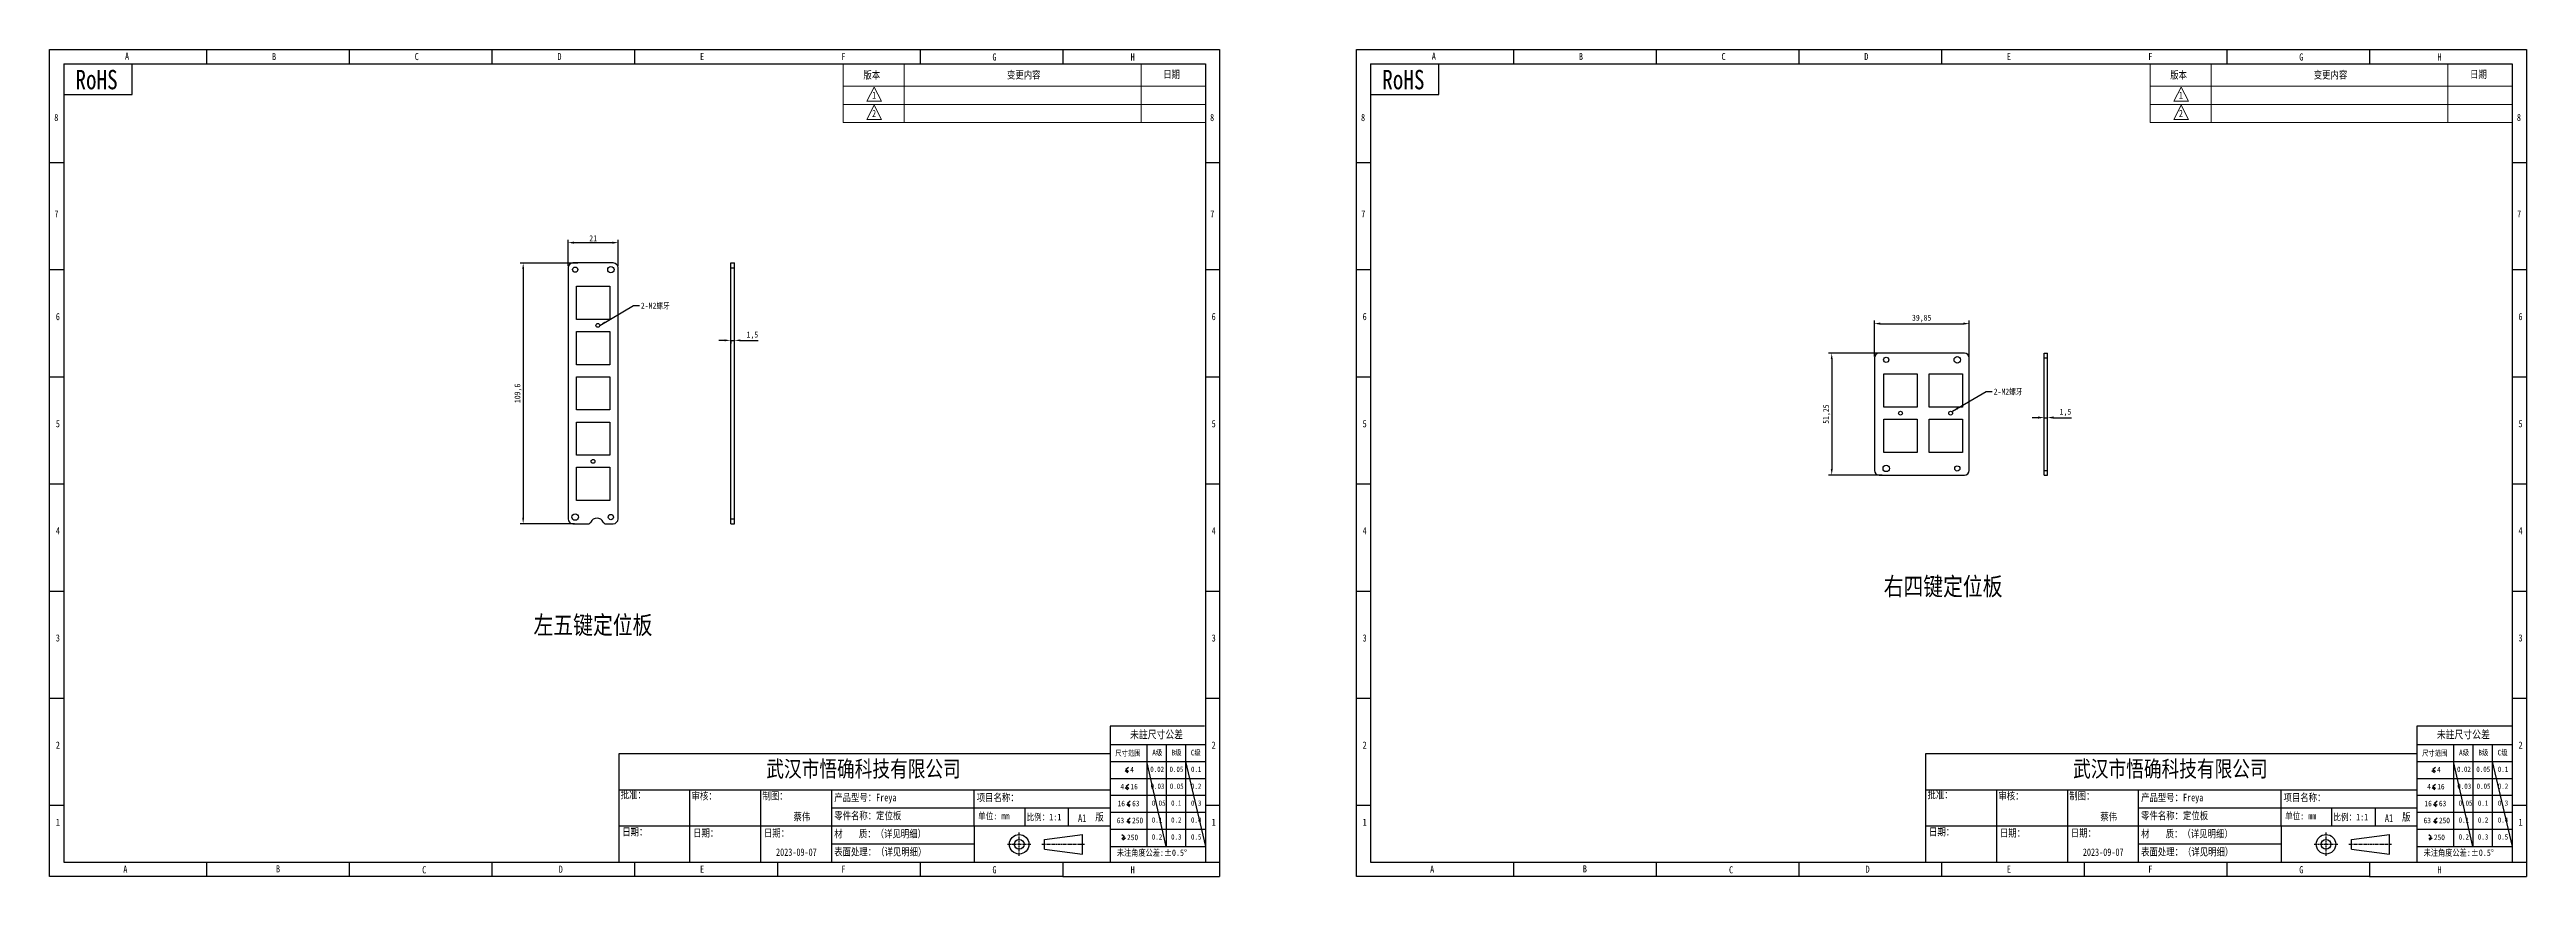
# Model space of a CAD drawing. Extents: x 840 to 1881, y -3252 to -2905.
import ezdxf

# ---------------------------------------------------------------- set-up
doc = ezdxf.new("R2010")
doc.units = 0
doc.header["$LTSCALE"] = 1.21
doc.header["$MEASUREMENT"] = 0
doc.header["$PDMODE"] = 3
doc.header["$PDSIZE"] = 0.3125
doc.linetypes.add('CENTER', pattern=[0.6, 0.375, -0.075, 0.075, -0.075])
doc.layers.get('0').update_dxf_attribs({"linetype": 'CONTINUOUS'})
doc.layers.get('Defpoints').update_dxf_attribs({"linetype": 'CONTINUOUS'})
for name, color, linetype in [('TK', 7, 'CONTINUOUS'), ('尺寸', 3, 'CONTINUOUS'), ('文字', 3, 'CONTINUOUS')]:
    doc.layers.add(name, color=color, linetype=linetype)
doc.styles.get("Standard").update_dxf_attribs({"font": 'txt', "width": 0.8})
doc.styles.add('样式 1', font='simfang.ttf', dxfattribs={"width": 0.8})
doc.dimstyles.new('Annotative', dxfattribs={"dimscale": 0, "dimtxt": 2.5, "dimasz": 2.5, "dimexe": 1.25, "dimexo": 0.625, "dimtad": 1, "dimtxsty": 'Standard', "dimcen": 2.5, "dimazin": 2, "dimtfac": 1, "dimtmove": 0, "dimatfit": 3, "dimfxl": 1, "dimarcsym": 0})

# ---------------------------------------------------------------- blocks, each defined once
blk = doc.blocks.new('*D96')
at = {"layer": 'Defpoints', "color": 0, "transparency": 16777216}
for p in [(1062.8, -2994.6), (1039.1, -3104.2), (1061.2, -3104.2)]:
    blk.add_point(p, dxfattribs=at)
at = {"layer": '尺寸', "color": 0, "lineweight": -2, "transparency": 16777216}
for p, q in [((1062.1, -2994.6), (1037.8, -2994.6)), ((1039.1, -2997.1), (1039.1, -3101.7)), ((1060.6, -3104.2), (1037.8, -3104.2))]:
    blk.add_line(p, q, dxfattribs=at)
at = {"layer": '尺寸', "color": 0, "transparency": 16777216}
for points in [[(1038.7, -2997.1), (1039.5, -2997.1), (1039.1, -2994.6)], [(1038.7, -3101.7), (1039.5, -3101.7), (1039.1, -3104.2)]]:
    blk.add_solid(points, dxfattribs=at)
at = {"layer": '尺寸', "color": 0, "transparency": 16777216, "insert": (1037, -3049.4), "char_height": 2.5, "attachment_point": 5, "rotation": 90}
blk.add_mtext('109,6', dxfattribs=at)
blk = doc.blocks.new('*D97')
at = {"layer": 'Defpoints', "color": 0, "transparency": 16777216}
for p in [(1079, -2986), (1058, -2996.6), (1079, -2996.6)]:
    blk.add_point(p, dxfattribs=at)
at = {"layer": '尺寸', "color": 0, "lineweight": -2, "transparency": 16777216}
for p, q in [((1058, -2995.9), (1058, -2984.8)), ((1060.5, -2986), (1076.5, -2986)), ((1079, -2995.9), (1079, -2984.8))]:
    blk.add_line(p, q, dxfattribs=at)
at = {"layer": '尺寸', "color": 0, "transparency": 16777216}
for points in [[(1060.5, -2985.6), (1060.5, -2986.5), (1058, -2986)], [(1076.5, -2985.6), (1076.5, -2986.5), (1079, -2986)]]:
    blk.add_solid(points, dxfattribs=at)
at = {"layer": '尺寸', "color": 0, "transparency": 16777216, "insert": (1068.5, -2984.2), "char_height": 2.5, "attachment_point": 5}
blk.add_mtext('21', dxfattribs=at)
blk = doc.blocks.new('*D98')
at = {"layer": 'Defpoints', "color": 0, "transparency": 16777216}
for p in [(1126.3, -3026.6), (1127.8, -3026.6), (1127.8, -3027.1)]:
    blk.add_point(p, dxfattribs=at)
at = {"layer": '尺寸', "color": 0, "lineweight": -2, "transparency": 16777216}
for p, q in [((1123.8, -3027.1), (1121.3, -3027.1)), ((1126.3, -3027.1), (1127.8, -3027.1)), ((1126.3, -3027.3), (1126.3, -3028.4)), ((1127.8, -3027.3), (1127.8, -3028.4)), ((1130.3, -3027.1), (1137.9, -3027.1))]:
    blk.add_line(p, q, dxfattribs=at)
at = {"layer": '尺寸', "color": 0, "transparency": 16777216}
for points in [[(1123.8, -3026.7), (1123.8, -3027.5), (1126.3, -3027.1)], [(1130.3, -3026.7), (1130.3, -3027.5), (1127.8, -3027.1)]]:
    blk.add_solid(points, dxfattribs=at)
at = {"layer": '尺寸', "color": 0, "transparency": 16777216, "insert": (1135.4, -3025), "char_height": 2.5, "attachment_point": 5}
blk.add_mtext('1,5', dxfattribs=at)
blk = doc.blocks.new('*D102')
at = {"layer": 'Defpoints', "color": 0, "transparency": 16777216}
for p in [(1609.9, -3032.5), (1588.9, -3083.7), (1610.7, -3083.7)]:
    blk.add_point(p, dxfattribs=at)
at = {"layer": '尺寸', "color": 0, "lineweight": -2, "transparency": 16777216}
for p, q in [((1609.2, -3032.5), (1587.6, -3032.5)), ((1588.9, -3035), (1588.9, -3081.2)), ((1610.1, -3083.7), (1587.6, -3083.7))]:
    blk.add_line(p, q, dxfattribs=at)
at = {"layer": '尺寸', "color": 0, "transparency": 16777216}
for points in [[(1588.5, -3035), (1589.3, -3035), (1588.9, -3032.5)], [(1588.5, -3081.2), (1589.3, -3081.2), (1588.9, -3083.7)]]:
    blk.add_solid(points, dxfattribs=at)
at = {"layer": '尺寸', "color": 0, "transparency": 16777216, "insert": (1586.8, -3058.1), "char_height": 2.5, "attachment_point": 5, "rotation": 90}
blk.add_mtext('51,25', dxfattribs=at)
blk = doc.blocks.new('*D103')
at = {"layer": 'Defpoints', "color": 0, "transparency": 16777216}
for p in [(1646.7, -3020.1), (1606.8, -3034.5), (1646.7, -3035.4)]:
    blk.add_point(p, dxfattribs=at)
at = {"layer": '尺寸', "color": 0, "lineweight": -2, "transparency": 16777216}
for p, q in [((1606.8, -3033.9), (1606.8, -3018.8)), ((1609.3, -3020.1), (1644.2, -3020.1)), ((1646.7, -3034.8), (1646.7, -3018.8))]:
    blk.add_line(p, q, dxfattribs=at)
at = {"layer": '尺寸', "color": 0, "transparency": 16777216}
for points in [[(1609.3, -3019.6), (1609.3, -3020.5), (1606.8, -3020.1)], [(1644.2, -3019.6), (1644.2, -3020.5), (1646.7, -3020.1)]]:
    blk.add_solid(points, dxfattribs=at)
at = {"layer": '尺寸', "color": 0, "transparency": 16777216, "insert": (1626.7, -3017.9), "char_height": 2.5, "attachment_point": 5}
blk.add_mtext('39,85', dxfattribs=at)
blk = doc.blocks.new('*D104')
at = {"layer": 'Defpoints', "color": 0, "transparency": 16777216}
for p in [(1679.6, -3059.6), (1678.1, -3059.9), (1679.6, -3059.9)]:
    blk.add_point(p, dxfattribs=at)
at = {"layer": '尺寸', "color": 0, "lineweight": -2, "transparency": 16777216}
for p, q in [((1675.6, -3059.6), (1673.1, -3059.6)), ((1678.1, -3059.3), (1678.1, -3058.3)), ((1678.1, -3059.6), (1679.6, -3059.6)), ((1679.6, -3059.3), (1679.6, -3058.3)), ((1682.1, -3059.6), (1689.7, -3059.6))]:
    blk.add_line(p, q, dxfattribs=at)
at = {"layer": '尺寸', "color": 0, "transparency": 16777216}
for points in [[(1675.6, -3059.1), (1675.6, -3060), (1678.1, -3059.6)], [(1682.1, -3059.1), (1682.1, -3060), (1679.6, -3059.6)]]:
    blk.add_solid(points, dxfattribs=at)
at = {"layer": '尺寸', "color": 0, "transparency": 16777216, "insert": (1687.1, -3057.4), "char_height": 2.5, "attachment_point": 5}
blk.add_mtext('1,5', dxfattribs=at)

msp = doc.modelspace()

# ---------------------------------------------------------------- linework, layer by layer
at = {"color": 0}
for p, q in [((840.097, -3252.462), (840.097, -2904.845)), ((840.097, -2904.845), (1331.727, -2904.845)), ((846.092, -2910.84), (846.092, -3246.467)), ((846.092, -2910.84), (1325.732, -2910.84)), ((874.773, -2923.739), (874.773, -2910.84)), ((906.091, -2904.845), (906.091, -2910.84)), ((966.039, -2904.845), (966.039, -2910.84)), ((1025.988, -2904.845), (1025.988, -2910.84)), ((1085.937, -2904.845), (1085.937, -2910.84)), ((1205.835, -2904.845), (1205.835, -2910.84)), ((1265.783, -2904.845), (1265.783, -2910.84)), ((1325.732, -2910.84), (1325.732, -3246.467)), ((1331.727, -2904.845), (1331.727, -3252.462)), ((1389.165, -3252.462), (1389.165, -2904.845)), ((1389.165, -2904.845), (1880.796, -2904.845)), ((1395.16, -2910.84), (1395.16, -3246.467)), ((1395.16, -2910.84), (1874.801, -2910.84)), ((1423.841, -2923.739), (1423.841, -2910.84)), ((1455.159, -2904.845), (1455.159, -2910.84)), ((1515.108, -2904.845), (1515.108, -2910.84)), ((1575.057, -2904.845), (1575.057, -2910.84)), ((1635.006, -2904.845), (1635.006, -2910.84)), ((1754.903, -2904.845), (1754.903, -2910.84)), ((1814.852, -2904.845), (1814.852, -2910.84)), ((1874.801, -2910.84), (1874.801, -3246.467)), ((1880.796, -2904.845), (1880.796, -3252.462)), ((846.092, -2923.739), (874.773, -2923.739)), ((1395.16, -2923.739), (1423.841, -2923.739)), ((840.097, -2952.354), (846.092, -2952.354)), ((1325.732, -2952.354), (1331.727, -2952.354)), ((1389.165, -2952.354), (1395.16, -2952.354)), ((1874.801, -2952.354), (1880.796, -2952.354)), ((840.097, -2997.38), (846.092, -2997.38)), ((1325.732, -2997.38), (1331.727, -2997.38)), ((1389.165, -2997.38), (1395.16, -2997.38)), ((1874.801, -2997.38), (1880.796, -2997.38)), ((840.097, -3042.409), (846.092, -3042.409)), ((1325.732, -3042.409), (1331.727, -3042.409)), ((1389.165, -3042.409), (1395.16, -3042.409)), ((1874.801, -3042.409), (1880.796, -3042.409)), ((840.097, -3087.439), (846.092, -3087.439)), ((1325.732, -3087.439), (1331.727, -3087.439)), ((1389.165, -3087.439), (1395.16, -3087.439)), ((1874.801, -3087.439), (1880.796, -3087.439)), ((840.097, -3132.468), (846.092, -3132.468)), ((1325.732, -3132.468), (1331.727, -3132.468)), ((1389.165, -3132.468), (1395.16, -3132.468)), ((1874.801, -3132.468), (1880.796, -3132.468)), ((1325.732, -3156.101), (1325.732, -3208.428)), ((1874.801, -3156.101), (1874.801, -3208.428)), ((840.097, -3177.497), (846.092, -3177.497)), ((1325.732, -3177.497), (1331.727, -3177.497)), ((1389.165, -3177.497), (1395.16, -3177.497)), ((1874.801, -3177.497), (1880.796, -3177.497)), ((1325.423, -3189.211), (1285.711, -3189.211)), ((1285.711, -3189.211), (1285.711, -3203.294)), ((1285.711, -3190.725), (1285.711, -3246.467)), ((1874.492, -3189.211), (1834.779, -3189.211)), ((1834.779, -3189.211), (1834.779, -3203.294)), ((1834.779, -3190.725), (1834.779, -3246.467)), ((1079.39, -3200.799), (1285.711, -3200.81)), ((1079.39, -3246.467), (1079.39, -3200.799)), ((1285.711, -3196.982), (1325.732, -3196.982)), ((1285.711, -3204.094), (1325.732, -3204.094)), ((1301.122, -3196.982), (1301.122, -3239.854)), ((1309.222, -3196.982), (1309.222, -3239.854)), ((1317.323, -3196.982), (1317.323, -3239.854)), ((1628.459, -3200.799), (1834.779, -3200.81)), ((1628.459, -3246.467), (1628.459, -3200.799)), ((1834.779, -3196.982), (1874.801, -3196.982)), ((1834.779, -3204.094), (1874.801, -3204.094)), ((1850.19, -3196.982), (1850.19, -3239.854)), ((1858.291, -3196.982), (1858.291, -3239.854)), ((1866.392, -3196.982), (1866.392, -3239.854)), ((1285.711, -3211.207), (1325.732, -3211.207)), ((1291.969, -3207.842), (1293.081, -3208.775)), ((1292.076, -3215.005), (1293.188, -3215.938)), ((1292.35, -3207.388), (1293.462, -3206.455)), ((1292.35, -3207.388), (1293.462, -3208.321)), ((1292.457, -3214.551), (1293.569, -3213.618)), ((1292.457, -3214.551), (1293.569, -3215.484)), ((1834.779, -3211.207), (1874.801, -3211.207)), ((1841.038, -3207.842), (1842.149, -3208.775)), ((1841.145, -3215.005), (1842.256, -3215.938)), ((1841.419, -3207.388), (1842.53, -3206.455)), ((1841.419, -3207.388), (1842.53, -3208.321)), ((1841.526, -3214.551), (1842.637, -3213.618)), ((1841.526, -3214.551), (1842.637, -3215.484)), ((840.097, -3222.526), (846.092, -3222.526)), ((1079.39, -3216.012), (1285.711, -3216.012)), ((1109.177, -3246.467), (1109.177, -3216.012)), ((1138.963, -3246.467), (1138.963, -3216.012)), ((1168.749, -3246.467), (1168.749, -3216.012)), ((1168.749, -3223.62), (1285.711, -3223.62)), ((1228.62, -3231.228), (1228.62, -3216.012)), ((1249.811, -3223.62), (1249.811, -3231.228)), ((1268.137, -3223.767), (1268.137, -3231.228)), ((1285.711, -3218.32), (1325.732, -3218.32)), ((1285.711, -3225.433), (1325.732, -3225.433)), ((1292.674, -3222.067), (1293.786, -3223)), ((1293.055, -3221.613), (1294.167, -3220.681)), ((1293.055, -3221.613), (1294.167, -3222.546)), ((1325.732, -3222.526), (1331.727, -3222.526)), ((1389.165, -3222.526), (1395.16, -3222.526)), ((1628.459, -3216.012), (1834.779, -3216.012)), ((1658.245, -3246.467), (1658.245, -3216.012)), ((1688.031, -3246.467), (1688.031, -3216.012)), ((1717.817, -3246.467), (1717.817, -3216.012)), ((1717.817, -3223.62), (1834.779, -3223.62)), ((1777.689, -3231.228), (1777.689, -3216.012)), ((1798.88, -3223.62), (1798.88, -3231.228)), ((1817.206, -3223.767), (1817.206, -3231.228)), ((1834.779, -3218.32), (1874.801, -3218.32)), ((1834.779, -3225.433), (1874.801, -3225.433)), ((1841.743, -3222.067), (1842.855, -3223)), ((1842.124, -3221.613), (1843.236, -3220.681)), ((1842.124, -3221.613), (1843.236, -3222.546)), ((1874.801, -3222.526), (1880.796, -3222.526)), ((1079.39, -3231.228), (1285.711, -3231.228)), ((1228.62, -3231.228), (1228.62, -3246.467)), ((1258.168, -3236.876), (1274.121, -3234.827)), ((1274.121, -3243.022), (1274.121, -3234.827)), ((1285.711, -3232.545), (1325.732, -3232.545)), ((1291.757, -3235.839), (1290.645, -3234.906)), ((1291.757, -3235.839), (1290.645, -3236.772)), ((1292.138, -3236.293), (1291.026, -3237.226)), ((1292.674, -3229.18), (1293.786, -3230.113)), ((1293.055, -3228.726), (1294.167, -3227.793)), ((1293.055, -3228.726), (1294.167, -3229.659)), ((1628.459, -3231.228), (1834.779, -3231.228)), ((1777.689, -3231.228), (1777.689, -3246.467)), ((1807.237, -3236.876), (1823.19, -3234.827)), ((1823.19, -3243.022), (1823.19, -3234.827)), ((1834.779, -3232.545), (1874.801, -3232.545)), ((1840.825, -3235.839), (1839.714, -3234.906)), ((1840.825, -3235.839), (1839.714, -3236.772)), ((1841.206, -3236.293), (1840.095, -3237.226)), ((1841.743, -3229.18), (1842.855, -3230.113)), ((1842.124, -3228.726), (1843.236, -3227.793)), ((1842.124, -3228.726), (1843.236, -3229.659)), ((846.092, -3246.467), (1022.1, -3246.467)), ((906.091, -3246.467), (906.091, -3252.462)), ((966.039, -3246.467), (966.039, -3252.462)), ((1022.1, -3246.467), (1285.711, -3246.467)), ((1025.988, -3246.467), (1025.988, -3252.462)), ((1085.937, -3246.467), (1085.937, -3252.462)), ((1145.886, -3246.467), (1145.886, -3252.462)), ((1228.62, -3238.848), (1168.749, -3238.848)), ((1205.835, -3246.467), (1205.835, -3252.462)), ((1258.168, -3240.973), (1258.168, -3236.876)), ((1258.168, -3240.973), (1274.121, -3243.022)), ((1265.783, -3246.467), (1265.783, -3252.462)), ((1285.711, -3239.854), (1325.732, -3239.854)), ((1285.711, -3246.453), (1325.732, -3246.467)), ((1285.711, -3246.467), (1331.727, -3246.467)), ((1395.16, -3246.467), (1571.168, -3246.467)), ((1455.159, -3246.467), (1455.159, -3252.462)), ((1515.108, -3246.467), (1515.108, -3252.462)), ((1571.168, -3246.467), (1834.779, -3246.467)), ((1575.057, -3246.467), (1575.057, -3252.462)), ((1635.006, -3246.467), (1635.006, -3252.462)), ((1694.954, -3246.467), (1694.954, -3252.462)), ((1777.689, -3238.848), (1717.817, -3238.848)), ((1754.903, -3246.467), (1754.903, -3252.462)), ((1807.237, -3240.973), (1807.237, -3236.876)), ((1807.237, -3240.973), (1823.19, -3243.022)), ((1814.852, -3246.467), (1814.852, -3252.462)), ((1834.779, -3239.854), (1874.801, -3239.854)), ((1834.779, -3246.453), (1874.801, -3246.467)), ((1834.779, -3246.467), (1880.796, -3246.467)), ((1025.988, -3252.462), (840.097, -3252.462)), ((1265.783, -3252.462), (1025.988, -3252.462)), ((1265.783, -3252.462), (1331.727, -3252.462)), ((1575.057, -3252.462), (1389.165, -3252.462)), ((1814.852, -3252.462), (1575.057, -3252.462)), ((1814.852, -3252.462), (1880.796, -3252.462))]:
    msp.add_line(p, q, dxfattribs=at)
at = {"color": 0, "lineweight": 13}
for p, q in [((1173.595, -2920.299), (1173.595, -2910.84)), ((1199.206, -2920.299), (1199.206, -2910.84)), ((1298.732, -2920.299), (1298.732, -2910.84)), ((1722.663, -2920.299), (1722.663, -2910.84)), ((1748.275, -2920.299), (1748.275, -2910.84)), ((1847.801, -2920.299), (1847.801, -2910.84)), ((1325.682, -2920.299), (1173.595, -2920.299)), ((1874.751, -2920.299), (1722.663, -2920.299))]:
    msp.add_line(p, q, dxfattribs=at)
at = {"color": 7, "linetype": 'Continuous'}
for p, q in [((1057.963, -2996.574), (1057.963, -3102.173)), ((1076.962, -2994.574), (1059.963, -2994.574)), ((1078.962, -3102.173), (1078.962, -2996.574)), ((1126.348, -3104.173), (1126.348, -2994.574)), ((1126.348, -2994.574), (1127.848, -2994.574)), ((1126.348, -2996.574), (1127.848, -2996.574)), ((1127.848, -3104.173), (1127.848, -2994.574)), ((1061.463, -3018.273), (1061.463, -3004.274)), ((1061.463, -3004.274), (1075.462, -3004.274)), ((1075.462, -3004.274), (1075.462, -3018.273)), ((1075.462, -3018.273), (1061.463, -3018.273)), ((1061.463, -3037.323), (1061.463, -3023.324)), ((1061.463, -3023.324), (1075.462, -3023.324)), ((1075.462, -3023.324), (1075.462, -3037.323)), ((1075.462, -3037.323), (1061.463, -3037.323)), ((1606.804, -3034.491), (1606.804, -3081.74)), ((1644.653, -3032.491), (1608.804, -3032.491)), ((1646.653, -3081.74), (1646.653, -3034.491)), ((1678.111, -3083.74), (1678.111, -3032.491)), ((1678.111, -3032.491), (1679.611, -3032.491)), ((1678.111, -3034.491), (1679.611, -3034.491)), ((1679.611, -3083.74), (1679.611, -3032.491)), ((1061.463, -3056.373), (1061.463, -3042.374)), ((1061.463, -3042.374), (1075.462, -3042.374)), ((1075.462, -3042.374), (1075.462, -3056.373)), ((1610.804, -3055.19), (1610.804, -3041.191)), ((1610.804, -3041.191), (1624.803, -3041.191)), ((1624.803, -3041.191), (1624.803, -3055.19)), ((1629.854, -3055.19), (1629.854, -3041.191)), ((1629.854, -3041.191), (1643.853, -3041.191)), ((1643.853, -3041.191), (1643.853, -3055.19)), ((1075.462, -3056.373), (1061.463, -3056.373)), ((1624.803, -3055.19), (1610.804, -3055.19)), ((1643.853, -3055.19), (1629.854, -3055.19)), ((1061.463, -3061.424), (1075.462, -3061.424)), ((1061.463, -3075.423), (1061.463, -3061.424)), ((1075.462, -3061.424), (1075.462, -3075.423)), ((1610.804, -3074.24), (1610.804, -3060.241)), ((1610.804, -3060.241), (1624.803, -3060.241)), ((1624.803, -3060.241), (1624.803, -3074.24)), ((1629.854, -3060.241), (1643.853, -3060.241)), ((1629.854, -3074.24), (1629.854, -3060.241)), ((1643.853, -3060.241), (1643.853, -3074.24)), ((1075.462, -3075.423), (1061.463, -3075.423)), ((1624.803, -3074.24), (1610.804, -3074.24)), ((1643.853, -3074.24), (1629.854, -3074.24)), ((1061.463, -3080.474), (1075.462, -3080.474)), ((1061.463, -3094.473), (1061.463, -3080.474)), ((1075.462, -3080.474), (1075.462, -3094.473)), ((1608.804, -3083.74), (1644.653, -3083.74)), ((1678.111, -3081.74), (1679.611, -3081.74)), ((1678.111, -3083.74), (1679.611, -3083.74)), ((1075.462, -3094.473), (1061.463, -3094.473)), ((1059.963, -3104.173), (1066.623, -3104.173)), ((1073.615, -3104.173), (1076.962, -3104.173)), ((1126.348, -3102.173), (1127.848, -3102.173)), ((1126.348, -3104.173), (1127.848, -3104.173))]:
    msp.add_line(p, q, dxfattribs=at)
for p, q in [((1309.222, -3239.854), (1301.122, -3204.094)), ((1317.323, -3204.094), (1325.732, -3239.854)), ((1858.291, -3239.854), (1850.19, -3204.094)), ((1866.392, -3204.094), (1874.801, -3239.854))]:
    msp.add_line(p, q)
at = {"color": 0, "linetype": 'CENTER', "ltscale": 3}
for p, q in [((1247.506, -3243.85), (1247.506, -3233.999)), ((1796.575, -3243.85), (1796.575, -3233.999)), ((1242.581, -3238.925), (1252.431, -3238.925)), ((1257.026, -3238.925), (1274.987, -3238.925)), ((1791.65, -3238.925), (1801.5, -3238.925)), ((1806.095, -3238.925), (1824.055, -3238.925))]:
    msp.add_line(p, q, dxfattribs=at)
at = {"color": 7, "linetype": 'Continuous'}
for centre, radius in [((1060.963, -2997.374), 1.1), ((1075.962, -2997.374), 1.35), ((1070.46, -3020.798), 0.8), ((1611.804, -3035.291), 1.1), ((1641.653, -3035.291), 1.35), ((1617.8, -3057.716), 0.8), ((1638.854, -3057.716), 0.8), ((1068.46, -3077.968), 0.8), ((1611.804, -3080.94), 1.35), ((1641.653, -3080.94), 1.1), ((1060.959, -3101.374), 1.35), ((1075.959, -3101.374), 1.1)]:
    msp.add_circle(centre, radius, dxfattribs=at)
at = {"color": 0}
for centre, radius in [((1247.506, -3238.925), 4.098), ((1796.575, -3238.925), 4.098), ((1247.506, -3238.925), 2.049), ((1796.575, -3238.925), 2.049)]:
    msp.add_circle(centre, radius, dxfattribs=at)
at = {"color": 7, "linetype": 'Continuous'}
for centre, radius, start, end in [((1059.963, -2996.574), 2, 90, 180), ((1076.962, -2996.574), 2, 0, 90), ((1608.804, -3034.491), 2, 90, 180), ((1644.653, -3034.491), 2, 0, 90), ((1608.804, -3081.74), 2, 180, 270), ((1644.653, -3081.74), 2, 270, 0), ((1059.963, -3102.173), 2, 180, 270), ((1066.623, -3103.173), 1, 270, 336.910016), ((1070.119, -3104.663), 2.8, 23.089984, 156.910016), ((1073.615, -3103.173), 1, 203.089984, 270), ((1076.962, -3102.173), 2, 270, 0)]:
    msp.add_arc(centre, radius, start, end, dxfattribs=at)
at = {"layer": 'TK', "color": 0, "lineweight": 13}
for p, q in [((1173.595, -2935.514), (1173.595, -2920.299)), ((1199.206, -2935.514), (1199.206, -2920.299)), ((1298.732, -2935.514), (1298.732, -2920.299)), ((1722.663, -2935.514), (1722.663, -2920.299)), ((1748.275, -2935.514), (1748.275, -2920.299)), ((1847.801, -2935.514), (1847.801, -2920.299)), ((1325.682, -2927.906), (1173.595, -2927.906)), ((1874.751, -2927.906), (1722.663, -2927.906)), ((1325.682, -2935.514), (1173.595, -2935.514)), ((1874.751, -2935.514), (1722.663, -2935.514))]:
    msp.add_line(p, q, dxfattribs=at)
at = {"layer": 'TK', "color": 0, "lineweight": 13, "flags": 128}
for points in [[(1186.613, -2920.63), (1189.686, -2926.579), (1183.54, -2926.579)], [(1735.682, -2920.63), (1738.755, -2926.579), (1732.609, -2926.579)], [(1186.613, -2928.26), (1189.686, -2934.208), (1183.54, -2934.208)], [(1735.682, -2928.26), (1738.755, -2934.208), (1732.609, -2934.208)]]:
    msp.add_lwpolyline(points, close=True, dxfattribs=at)

# ---------------------------------------------------------------- texts
at = {"color": 0, "width": 0.8}
for s, height, p in [('A', 2.997, (871.799, -2909.123)), ('B', 2.997, (933.593, -2909.29)), ('C', 2.997, (993.542, -2909.29)), ('D', 2.997, (1053.491, -2909.29)), ('E', 2.997, (1113.439, -2909.29)), ('F', 2.997, (1172.833, -2909.238)), ('G ', 2.9974, (1236.277, -2909.48)), ('H', 2.997, (1294.321, -2909.51)), ('A', 2.997, (1420.868, -2909.123)), ('B', 2.997, (1482.662, -2909.29)), ('C', 2.997, (1542.61, -2909.29)), ('D', 2.997, (1602.559, -2909.29)), ('E', 2.997, (1662.508, -2909.29)), ('F', 2.997, (1721.902, -2909.238)), ('G ', 2.9974, (1785.346, -2909.48)), ('H', 2.997, (1843.39, -2909.51)), ('8', 2.997, (842.067, -2934.929)), ('8', 2.997, (1327.702, -2934.929)), ('8', 2.997, (1391.136, -2934.929)), ('8', 2.997, (1876.771, -2934.929)), ('7', 2.997, (842.156, -2975.435)), ('7', 2.997, (1327.792, -2975.435)), ('7', 2.997, (1391.225, -2975.435)), ('7', 2.997, (1876.86, -2975.435)), ('6', 2.997, (842.742, -3018.606)), ('6', 2.997, (1328.377, -3018.606)), ('6', 2.997, (1391.81, -3018.606)), ('6', 2.997, (1877.446, -3018.606)), ('5', 2.997, (842.742, -3063.635)), ('5', 2.997, (1328.377, -3063.635)), ('5', 2.997, (1391.81, -3063.635)), ('5', 2.997, (1877.446, -3063.635)), ('4', 2.997, (842.742, -3108.664)), ('4', 2.997, (1328.377, -3108.664)), ('4', 2.997, (1391.81, -3108.664)), ('4', 2.997, (1877.446, -3108.664)), ('3', 2.997, (842.742, -3153.693)), ('3', 2.997, (1328.377, -3153.693)), ('3', 2.997, (1391.81, -3153.693)), ('3', 2.997, (1877.446, -3153.693)), ('2', 2.997, (842.742, -3198.723)), ('2', 2.997, (1328.377, -3198.723)), ('2', 2.997, (1391.81, -3198.723)), ('2', 2.997, (1877.446, -3198.723)), ('1 ', 2.9974, (842.742, -3231.142)), ('1 ', 2.9974, (1328.377, -3231.142)), ('1 ', 2.9974, (1391.81, -3231.142)), ('1 ', 2.9974, (1877.446, -3231.142)), ('A', 2.997, (871.089, -3250.86)), ('B', 2.997, (935.258, -3250.745)), ('C', 2.997, (996.676, -3251.16)), ('D ', 2.9974, (1054.045, -3250.913)), ('E', 2.997, (1113.439, -3250.913)), ('F', 2.997, (1172.833, -3250.86)), ('G ', 2.9974, (1236.277, -3251.103)), ('H', 2.997, (1294.321, -3251.132)), ('A', 2.997, (1420.158, -3250.86)), ('B', 2.997, (1484.326, -3250.745)), ('C', 2.997, (1545.745, -3251.16)), ('D ', 2.9974, (1603.114, -3250.913)), ('E', 2.997, (1662.508, -3250.913)), ('F', 2.997, (1721.902, -3250.86)), ('G ', 2.9974, (1785.346, -3251.103)), ('H', 2.997, (1843.39, -3251.132))]:
    msp.add_text(s, height=height, dxfattribs=at).set_placement(p)
at = {"color": 0, "lineweight": 13, "char_height": 3.1433, "width": 32.42945, "attachment_point": 1}
for s, insert in [('版本', (1182.056, -2913.978)), ('变更内容', (1242.365, -2913.952)), ('日期', (1308.023, -2913.715)), ('版本', (1731.124, -2913.978)), ('变更内容', (1791.434, -2913.952)), ('日期', (1857.092, -2913.715))]:
    msp.add_mtext(s, dxfattribs=dict(at, insert=insert))
at = {"color": 0, "attachment_point": 1}
for s, insert, char_height, width in [('未註尺寸公差', (1294.088, -3191.122), 3.3106, 117.95877), ('未註尺寸公差', (1843.157, -3191.122), 3.3106, 117.95877), ('尺寸范围{\\fTxt|b0|i0|c134|p2;}', (1287.888, -3199.395), 2.37092, 117.95877), ('{\\fSimSun|b0|i0|c134|p2;A级}', (1303.398, -3199.202), 2.37092, 117.95878), ('{\\fSimSun|b0|i0|c0|p2;B\\fSimSun|b0|i0|c134|p2;级}', (1311.499, -3199.202), 2.37092, 117.95878), ('{\\fSimSun|b0|i0|c134|p2;C级}', (1319.6, -3199.202), 2.37092, 117.95878), ('尺寸范围{\\fTxt|b0|i0|c134|p2;}', (1836.957, -3199.395), 2.37092, 117.95877), ('{\\fSimSun|b0|i0|c134|p2;A级}', (1852.467, -3199.202), 2.37092, 117.95878), ('{\\fSimSun|b0|i0|c0|p2;B\\fSimSun|b0|i0|c134|p2;级}', (1860.568, -3199.202), 2.37092, 117.95878), ('{\\fSimSun|b0|i0|c134|p2;C级}', (1868.668, -3199.202), 2.37092, 117.95878), ('4', (1290.009, -3213.48), 2.371, 117.95877), ('4', (1294.154, -3206.367), 2.371, 117.95877), ('16', (1294.242, -3213.48), 2.3709, 117.95877), ('0.02', (1302.567, -3206.269), 2.2227, 117.95877), ('0.03', (1302.699, -3213.382), 2.2227, 117.95877), ('0.05', (1310.668, -3206.269), 2.2227, 117.95877), ('0.05', (1310.799, -3213.382), 2.2227, 117.95877), ('0.1', (1319.695, -3206.269), 2.2227, 117.95877), ('0.2', (1319.695, -3213.382), 2.2227, 117.95877), ('4', (1839.077, -3213.48), 2.371, 117.95877), ('4', (1843.222, -3206.367), 2.371, 117.95877), ('16', (1843.31, -3213.48), 2.3709, 117.95877), ('0.02', (1851.636, -3206.269), 2.2227, 117.95877), ('0.03', (1851.767, -3213.382), 2.2227, 117.95877), ('0.05', (1859.737, -3206.269), 2.2227, 117.95877), ('0.05', (1859.868, -3213.382), 2.2227, 117.95877), ('0.1', (1868.764, -3206.269), 2.2227, 117.95877), ('0.2', (1868.764, -3213.382), 2.2227, 117.95877), ('{\\fSimSun|b0|i0|c134|p2;批准：}', (1080.06, -3216.517), 3.14326, 58.90916), ('{\\fSimSun|b0|i0|c134|p2;审核：}', (1109.846, -3217.022), 3.14326, 58.90916), ('{\\fSimSun|b0|i0|c134|p2;制图：}', (1139.632, -3217.022), 3.14326, 58.90916), ('{\\fSimSun|b0|i0|c134|p2;蔡伟}', (1152.676, -3225.743), 3.14326, 58.90916), ('{\\fSimSun|b0|i0|c134|p2;产品型号：Freya}', (1169.797, -3217.704), 3.14326, 58.90916), ('{\\fSimSun|b0|i0|c134|p2;零件名称：定位板}', (1169.797, -3225.312), 3.14326, 58.90916), ('{\\fSimSun|b0|i0|c134|p2;项目名称：}', (1229.668, -3217.704), 3.14326, 58.90916), ('{\\fSimSun|b0|i0|c134|p2;单位\\fSimSun|b0|i0|c134|p54;: mm }', (1230.309, -3225.607), 2.82893, 53.01824), ('{\\fSimSun|b0|i0|c134|p2;比例：1:1}', (1250.639, -3226.085), 2.82893, 53.01824), ('\\fￋￎￌﾣﾤ|b0|i0|c134|p2;版', (1279.482, -3225.866), 3.14326, 58.90916), ('16', (1288.862, -3220.593), 2.3709, 117.95877), ('63', (1294.947, -3220.593), 2.3709, 117.95877), ('0.05', (1303.229, -3220.495), 2.2227, 117.95877), ('0.1', (1311.33, -3220.495), 2.2227, 117.95877), ('0.3', (1319.695, -3220.495), 2.2227, 117.95877), ('{\\fSimSun|b0|i0|c134|p2;批准：}', (1629.128, -3216.517), 3.14326, 58.90916), ('{\\fSimSun|b0|i0|c134|p2;审核：}', (1658.914, -3217.022), 3.14326, 58.90916), ('{\\fSimSun|b0|i0|c134|p2;制图：}', (1688.701, -3217.022), 3.14326, 58.90916), ('{\\fSimSun|b0|i0|c134|p2;蔡伟}', (1701.744, -3225.743), 3.14326, 58.90916), ('{\\fSimSun|b0|i0|c134|p2;产品型号：Freya}', (1718.866, -3217.704), 3.14326, 58.90916), ('{\\fSimSun|b0|i0|c134|p2;零件名称：定位板}', (1718.866, -3225.312), 3.14326, 58.90916), ('{\\fSimSun|b0|i0|c134|p2;项目名称：}', (1778.737, -3217.704), 3.14326, 58.90916), ('{\\fSimSun|b0|i0|c134|p2;单位\\fSimSun|b0|i0|c134|p54;: mm }', (1779.377, -3225.607), 2.82893, 53.01824), ('{\\fSimSun|b0|i0|c134|p2;比例：1:1}', (1799.708, -3226.085), 2.82893, 53.01824), ('\\fￋￎￌﾣﾤ|b0|i0|c134|p2;版', (1828.551, -3225.866), 3.14326, 58.90916), ('16', (1837.931, -3220.593), 2.3709, 117.95877), ('63', (1844.016, -3220.593), 2.3709, 117.95877), ('0.05', (1852.298, -3220.495), 2.2227, 117.95877), ('0.1', (1860.398, -3220.495), 2.2227, 117.95877), ('0.3', (1868.764, -3220.495), 2.2227, 117.95877), ('{\\fSimSun|b0|i0|c134|p2;日期：}', (1080.709, -3232.119), 3.14326, 58.90916), ('{\\fSimSun|b0|i0|c134|p2;日期：}', (1110.495, -3232.624), 3.14326, 58.90916), ('{\\fSimSun|b0|i0|c134|p2;日期：}', (1140.282, -3232.624), 3.14326, 58.90916), ('{\\fSimSun|b0|i0|c134|p2;材    质：（详见明细）}', (1169.797, -3232.932), 3.14326, 58.90916), ('63', (1288.51, -3227.706), 2.3709, 117.95877), ('250', (1292.829, -3234.818), 2.3709, 117.95877), ('250', (1294.947, -3227.706), 2.3709, 117.95877), ('0.1', (1303.229, -3227.608), 2.2227, 117.95877), ('0.2', (1303.229, -3234.72), 2.2227, 117.95877), ('0.2', (1311.33, -3227.608), 2.2227, 117.95877), ('0.3', (1311.33, -3234.72), 2.2227, 117.95877), ('0.4', (1319.695, -3227.608), 2.2227, 117.95877), ('0.5', (1319.695, -3234.72), 2.2227, 117.95877), ('{\\fSimSun|b0|i0|c134|p2;日期：}', (1629.778, -3232.119), 3.14326, 58.90916), ('{\\fSimSun|b0|i0|c134|p2;日期：}', (1659.564, -3232.624), 3.14326, 58.90916), ('{\\fSimSun|b0|i0|c134|p2;日期：}', (1689.35, -3232.624), 3.14326, 58.90916), ('{\\fSimSun|b0|i0|c134|p2;材    质：（详见明细）}', (1718.866, -3232.932), 3.14326, 58.90916), ('63', (1837.578, -3227.706), 2.3709, 117.95877), ('250', (1841.898, -3234.818), 2.3709, 117.95877), ('250', (1844.016, -3227.706), 2.3709, 117.95877), ('0.1', (1852.298, -3227.608), 2.2227, 117.95877), ('0.2', (1852.298, -3234.72), 2.2227, 117.95877), ('0.2', (1860.398, -3227.608), 2.2227, 117.95877), ('0.3', (1860.398, -3234.72), 2.2227, 117.95877), ('0.4', (1868.764, -3227.608), 2.2227, 117.95877), ('0.5', (1868.764, -3234.72), 2.2227, 117.95877), ('{\\fSimSun|b0|i0|c0|p2;20\\fSimSun|b0|i0|c134|p2;2\\fSimSun|b0|i0|c0|p2;3-\\fSimSun|b0|i0|c134|p2;0\\fSimSun|b0|i0|c0|p2;9-07}', (1145.344, -3240.666), 3.143259, 58.90916), ('{\\fSimSun|b0|i0|c134|p2;表面处理：（详见明细）}', (1169.797, -3240.539), 3.14326, 58.90916), ('{\\fSimSun|b0|i0|c134|p2;未注角度公差:\\fSimSun|b0|i0|c0|p2;%%P0.5%%D}', (1288.534, -3241.098), 2.69422, 107.23524), ('{\\fSimSun|b0|i0|c0|p2;20\\fSimSun|b0|i0|c134|p2;2\\fSimSun|b0|i0|c0|p2;3-\\fSimSun|b0|i0|c134|p2;0\\fSimSun|b0|i0|c0|p2;9-07}', (1694.413, -3240.666), 3.143259, 58.90916), ('{\\fSimSun|b0|i0|c134|p2;表面处理：（详见明细）}', (1718.866, -3240.539), 3.14326, 58.90916), ('{\\fSimSun|b0|i0|c134|p2;未注角度公差:\\fSimSun|b0|i0|c0|p2;%%P0.5%%D}', (1837.603, -3241.098), 2.69422, 107.23524)]:
    msp.add_mtext(s, dxfattribs=dict(at, insert=insert, char_height=char_height, width=width))
at = {"layer": 'TK', "color": 0, "lineweight": 13, "width": 0.8}
for s, p in [('1', (1185.695, -2925.549)), ('1', (1734.764, -2925.549)), ('2', (1185.695, -2933.179)), ('2', (1734.764, -2933.179))]:
    msp.add_text(s, height=2.958, dxfattribs=at).set_placement(p)
at = {"layer": 'TK', "color": 0, "lineweight": 13, "char_height": 3.23663, "width": 11.74896, "attachment_point": 1}
for insert in [(1272.221, -3226.314), (1821.289, -3226.314)]:
    msp.add_mtext('{\\fSimSun|b0|i0|c0|p2;A\\fSimSun|b0|i0|c134|p2;1}', dxfattribs=dict(at, insert=insert))
at = {"layer": '尺寸', "char_height": 2.5, "attachment_point": 1}
for insert in [(1088.54, -3011.264), (1656.934, -3047.381)]:
    msp.add_mtext('2-M2{\\fSimSun|b0|i0|c134|p2;螺牙}', dxfattribs=dict(at, insert=insert))
at = {"layer": '尺寸', "char_height": 7.6314, "attachment_point": 1, "style": '样式 1'}
for s, insert in [('右四键定位板', (1610.702, -3126.705)), ('左五键定位板', (1043.443, -3142.941))]:
    msp.add_mtext_dynamic_manual_height_columns(s, width=197.67684, gutter_width=152.629, heights=[0], dxfattribs=dict(at, insert=insert))
at = {"layer": '尺寸', "color": 0, "ltscale": 0.18, "char_height": 6.80895, "width": 155.26239, "attachment_point": 1}
for insert in [(1141.247, -3203.81), (1690.316, -3203.81)]:
    msp.add_mtext('{\\fSimHei|b0|i0|c134|p49;武汉市悟确科技有限公司}', dxfattribs=dict(at, insert=insert))
at = {"layer": '文字', "color": 0, "ltscale": 0.18, "char_height": 8.17074, "width": 116.2566, "attachment_point": 1}
for insert in [(850.954, -2913.411), (1400.023, -2913.411)]:
    msp.add_mtext('{\\fSimSun|b0|i0|c0|p2;RoHS}', dxfattribs=dict(at, insert=insert))

# ---------------------------------------------------------------- dimensions: what is measured, and where the dimension line sits
at = {"layer": '尺寸'}
for base, p1, p2, picture, middle in [((1078.962, -2986.044), (1057.963, -2996.574), (1078.962, -2996.574), '*D97', (1068.463, -2984.169)), ((1646.653, -3020.06), (1606.804, -3034.491), (1646.653, -3035.385), '*D103', (1626.729, -3017.947)), ((1127.848, -3027.121), (1126.348, -3026.643), (1127.848, -3026.643), '*D98', (1135.377, -3025.008)), ((1679.611, -3059.56), (1678.111, -3059.924), (1679.611, -3059.924), '*D104', (1687.14, -3057.447))]:
    dim = msp.add_linear_dim(base=base, p1=p1, p2=p2, dimstyle='Annotative', override={"dimscale": 0, "dimtix": 0, "dimtofl": 1, "dimtmove": 0, "dimatfit": 3}, dxfattribs=at)
    dim.commit()
    dim.dimension.update_dxf_attribs({"geometry": picture, "text_midpoint": middle})
for base, p1, p2, picture, middle in [((1039.087, -3104.173), (1062.756, -2994.574), (1061.229, -3104.173), '*D96', (1036.974, -3049.373)), ((1588.896, -3083.74), (1609.855, -3032.491), (1610.729, -3083.74), '*D102', (1586.783, -3058.116))]:
    dim = msp.add_linear_dim(base=base, p1=p1, p2=p2, angle=90, dimstyle='Annotative', override={"dimscale": 0, "dimtix": 0, "dimtofl": 1, "dimtmove": 0, "dimatfit": 3}, dxfattribs=at)
    dim.commit()
    dim.dimension.update_dxf_attribs({"geometry": picture, "text_midpoint": middle})

# ---------------------------------------------------------------- leaders
at = {"layer": '尺寸', "annotation_type": 0, "has_hookline": 1, "hookline_direction": 0, "text_width": 14.136}
for points in [[(1071.26, -3020.798), (1085.415, -3012.514), (1087.915, -3012.514)], [(1639.654, -3056.916), (1653.809, -3048.631), (1656.309, -3048.631)]]:
    msp.add_leader(points, dimstyle='Annotative', override={"dimscale": 0, "dimgap": 0.625, "dimtad": 0}, dxfattribs=at)

doc.saveas('drawing.dxf')
